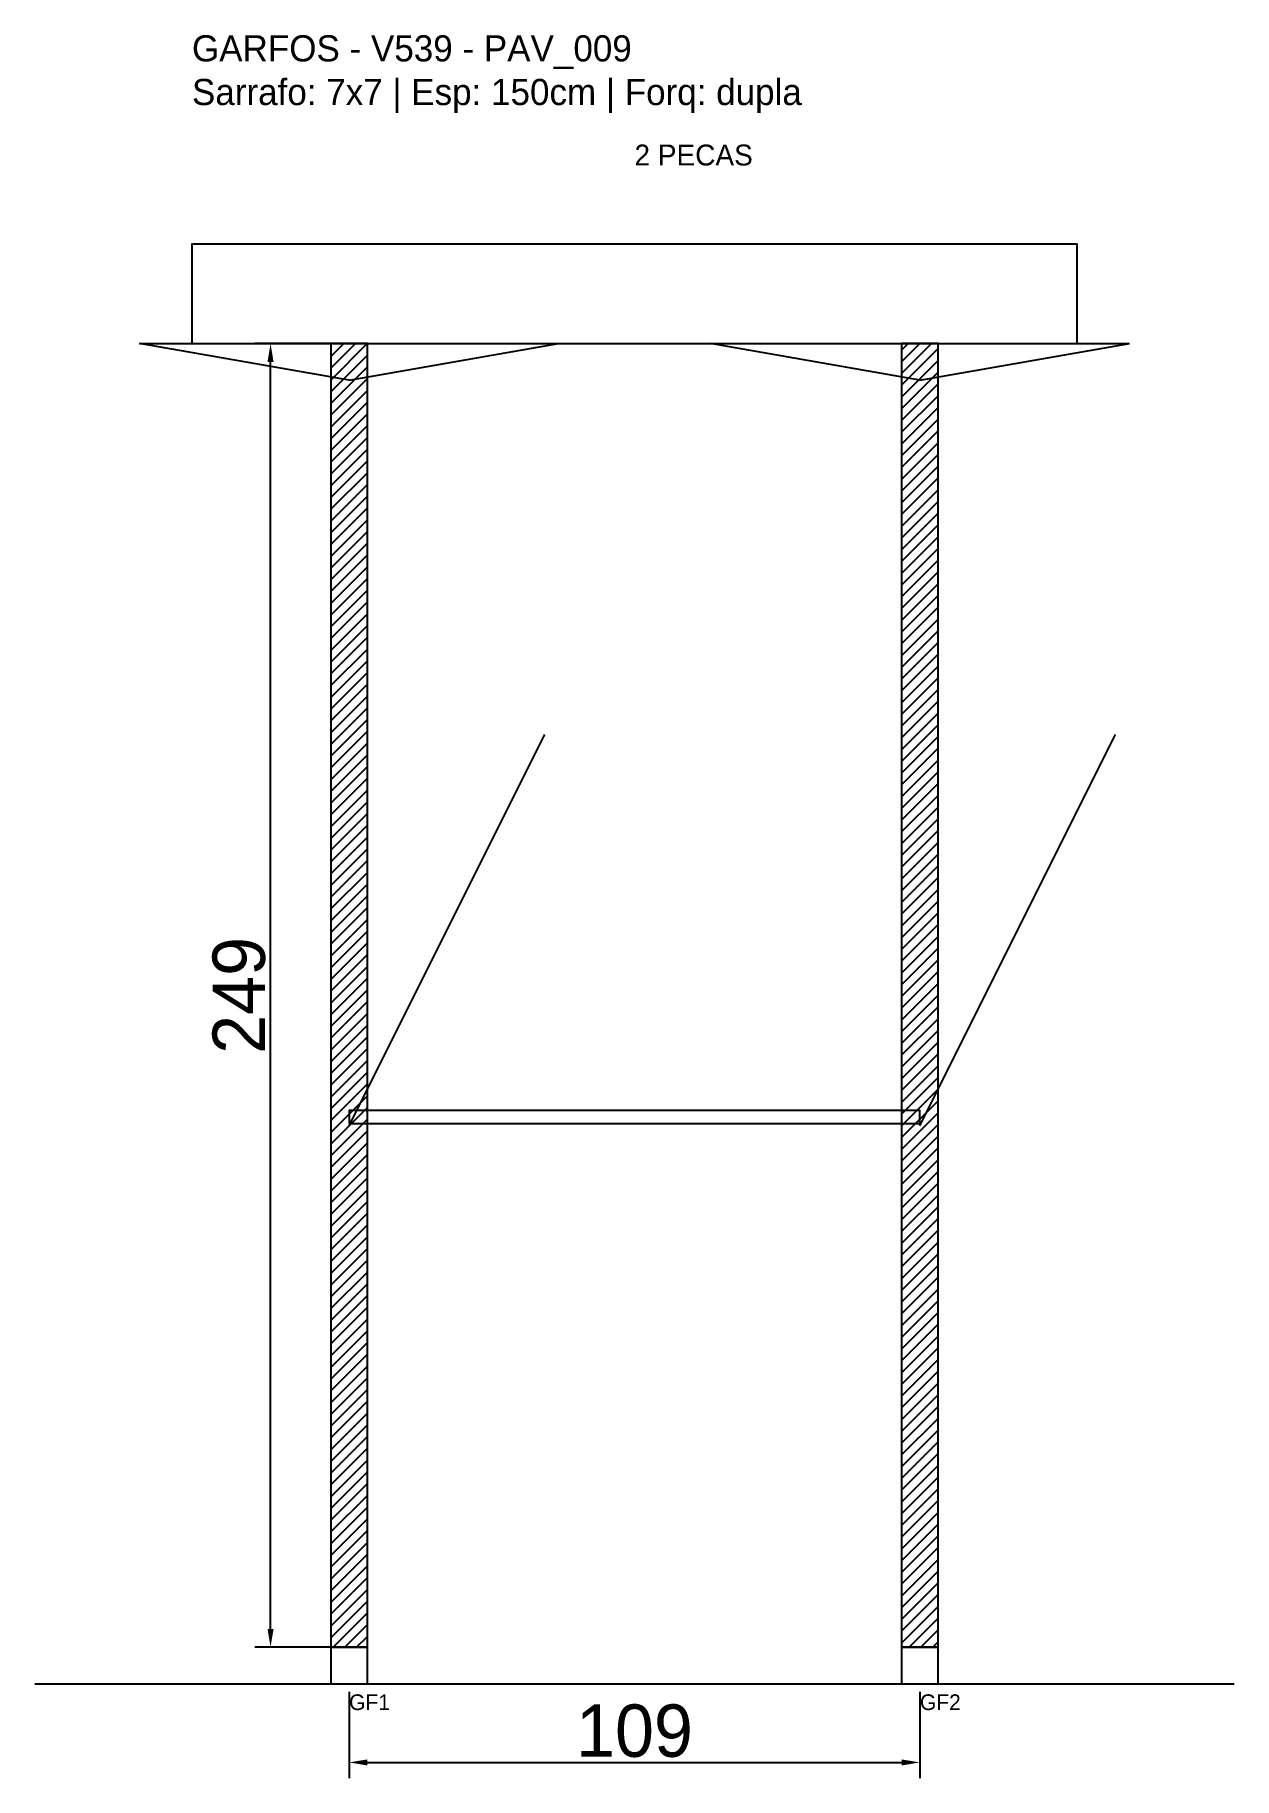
# Model space of a CAD drawing. Header units: metres. Extents: x -30 to 199, y -25 to 308.
import ezdxf

# ---------------------------------------------------------------- set-up
doc = ezdxf.new("R2010")
doc.units = ezdxf.units.M
for name, color, linetype in [('BARRA_ANCORAGEM', 1, 'Continuous'), ('COTA', 241, 'Continuous'), ('GARFOS OK', 3, 'Continuous'), ('NOME DA VIGA', 6, 'Continuous'), ('SARR_7x7', 40, 'Continuous'), ('TIRAS REESCORAMENTO', 252, 'Continuous'), ('VIGAS', 3, 'Continuous')]:
    doc.layers.add(name, color=color, linetype=linetype)
doc.dimstyles.new('EZ DXF', dxfattribs={"dimtxt": 10, "dimasz": 3.5, "dimexe": 3, "dimexo": 1.5, "dimgap": 1, "dimtad": 1, "dimdec": 1, "dimdsep": 46, "dimcen": 2.5, "dimazin": 3, "dimtfac": 1, "dimtmove": 0, "dimatfit": 3})

msp = doc.modelspace()

# ---------------------------------------------------------------- hatches: boundary and pattern name
at = {"layer": 'COTA'}
h = msp.add_hatch(dxfattribs=at)
h.set_pattern_fill('ANSI31', scale=0.5)
h.paths.add_polyline_path([(26.5, 0), (33.5, 0), (33.5, 249), (26.5, 249)])
h = msp.add_hatch(dxfattribs=at)
h.set_pattern_fill('ANSI31', scale=0.5)
h.paths.add_polyline_path([(135.5, 0), (142.5, 0), (142.5, 249), (135.5, 249)])

# ---------------------------------------------------------------- linework, layer by layer
at = {"layer": 'BARRA_ANCORAGEM'}
for p, q in [((30, 99.6), (67.35, 174.3)), ((139, 99.6), (176.35, 174.3))]:
    msp.add_line(p, q, dxfattribs=at)
at = {"layer": 'GARFOS OK'}
for p, q in [((30, 242), (-10, 249)), ((-10, 249), (70, 249)), ((30, 242), (70, 249)), ((139, 242), (99, 249)), ((99, 249), (179, 249)), ((139, 242), (179, 249))]:
    msp.add_line(p, q, dxfattribs=at)
at = {"layer": 'GARFOS OK', "linetype": 'CONTINUOUS'}
msp.add_line((-30, -7), (199, -7), dxfattribs=at)
at = {"layer": 'GARFOS OK'}
for points in [[(26.5, 0), (33.5, 0), (33.5, 249), (26.5, 249), (26.5, 0)], [(135.5, 0), (142.5, 0), (142.5, 249), (135.5, 249), (135.5, 0)]]:
    msp.add_lwpolyline(points, dxfattribs=at)
at = {"layer": 'SARR_7x7'}
for points in [[(26.5, -7), (33.5, -7), (33.5, 0), (26.5, 0), (26.5, -7)], [(135.5, -7), (142.5, -7), (142.5, 0), (135.5, 0), (135.5, -7)]]:
    msp.add_lwpolyline(points, dxfattribs=at)
at = {"layer": 'TIRAS REESCORAMENTO'}
msp.add_lwpolyline([(30, 100), (139, 100), (139, 102.5), (30, 102.5), (30, 100)], dxfattribs=at)
at = {"layer": 'VIGAS'}
msp.add_lwpolyline([(0, 249), (169, 249), (169, 268), (0, 268), (0, 249)], dxfattribs=at)

# ---------------------------------------------------------------- texts
at = {"layer": 'NOME DA VIGA'}
for s, height, p in [('2 PECAS', 4, (84.5, 283)), ('GF1', 3, (30, -12)), ('GF2', 3, (139, -12))]:
    msp.add_text(s, height=height, dxfattribs=at).set_placement(p)
at = {"layer": 'NOME DA VIGA', "insert": (0, 293), "char_height": 5, "attachment_point": 7}
msp.add_mtext('GARFOS - V539 - PAV_009\\PSarrafo: 7x7 | Esp: 150cm | Forq: dupla', dxfattribs=at)

# ---------------------------------------------------------------- dimensions: what is measured, and where the dimension line sits
at = {"layer": 'COTA'}
msp.add_linear_dim(base=(15, 0), p1=(30, 0), p2=(30, 249), angle=90, dimstyle='EZ DXF', dxfattribs=at).render()
msp.add_linear_dim(base=(30, -22), p1=(30, -7), p2=(139, -7), dimstyle='EZ DXF', dxfattribs=at).render()

doc.saveas('drawing.dxf')
